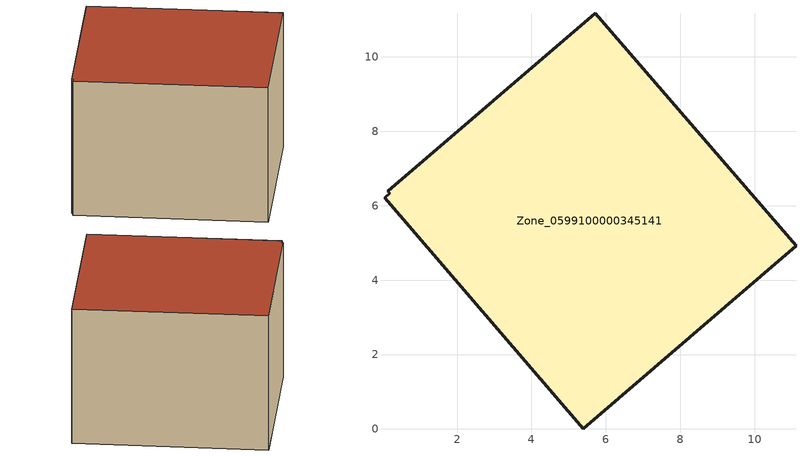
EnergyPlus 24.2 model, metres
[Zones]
Zone_0599100000345141
 floor ground (C_G): 0.19,6.34 0.14,6.39 5.72,11.18 11.11,4.92 5.39,0 0.05,6.21 z0
 wall outside (C_F): 5.39,0 11.11,4.92 5.72,11.18 0.14,6.39 0.19,6.34 0.05,6.21 5.39,0 z0:6.17
 roof outside (C_R): 0.19,6.34 0.05,6.21 5.39,0 11.11,4.92 5.72,11.18 0.14,6.39 z6.17
[BUILDING]
Pand.0599100000345141: North Axis=0; Terrain=City; Loads Convergence Tolerance Value=0.04; Temperature Convergence Tolerance Value=0.4; Solar Distribution=FullExterior; Maximum Number of Warmup Days=25; Minimum Number of Warmup Days=1
[Site:Location]
Rotterdam.The.Hague.AP_ZH_NLD Design_Conditions: Latitude=51.96; Longitude=4.45; Time Zone=1; Elevation=-4.5
[SITE:GROUNDTEMPERATURE:BUILDINGSURFACE]
18, 18, 18, 18, 18, 18, 18, 18, 18, 18, 18, 18
[MATERIAL] Thermal Absorptance=0.9; Solar Absorptance=0.7; Visible Absorptance=0.7
Name | Roughness | Thickness | Conductivity | Density | Specific Heat
G.TI.1992-2005 | MediumSmooth | 0.15 | 0.06 | 540 | 1210
F.TI.1992-2005 | Rough | 0.3 | 0.12 | 1920 | 840
R.TI.1992-2005 | MediumRough | 0.2 | 0.08 | 1500 | 1000
[CONSTRUCTION]
C_G: G.TI.1992-2005
C_F: F.TI.1992-2005
C_R: R.TI.1992-2005
[ZONE]
Zone_0599100000345141: Type=1; Multiplier=1; Ceiling Height=Autocalculate; Volume=Autocalculate; Floor Area=autocalculate; Part of Total Floor Area=Yes
[ZONEINFILTRATION:DESIGNFLOWRATE]
Infil_Zone_0599100000345141: Zone or ZoneList or Space or SpaceList=Zone_0599100000345141; Schedule=AlwaysOn; Design Flow Rate Calculation Method=Flow/Area; Flow Rate per Floor Area=0.0015; Constant Term Coefficient=1; Temperature Term Coefficient=0; Velocity Term Coefficient=0; Velocity Squared Term Coefficient=0
[HVACTEMPLATE:ZONE:IDEALLOADSAIRSYSTEM]
Zone_0599100000345141: Maximum Heating Supply Air Temperature=50; Minimum Cooling Supply Air Temperature=13; Maximum Heating Supply Air Humidity Ratio=0.0156; Minimum Cooling Supply Air Humidity Ratio=0.0077; Heating Limit=NoLimit; Cooling Limit=NoLimit; Dehumidification Control Type=ConstantSensibleHeatRatio; Cooling Sensible Heat Ratio=0.7; Dehumidification Setpoint=60; Humidification Control Type=None; Humidification Setpoint=30; Outdoor Air Method=None; Outdoor Air Flow Rate per Person=0.00944; Outdoor Air Flow Rate per Zone Floor Area=0; Outdoor Air Flow Rate per Zone=0; Demand Controlled Ventilation Type=None; Outdoor Air Economizer Type=NoEconomizer; Heat Recovery Type=None; Sensible Heat Recovery Effectiveness=0.7; Latent Heat Recovery Effectiveness=0.65
[ZONECONTROL:THERMOSTAT]
ThermostatControl_Zone_0599100000345141: Zone or ZoneList=Zone_0599100000345141; Control Type Schedule=DualSetpointControlType; Control 1=Thermostat_Zone_0599100000345141; Temperature Difference Between Cutout And Setpoint=0
[THERMOSTATSETPOINT:DUALSETPOINT]
Thermostat_Zone_0599100000345141: Heating Setpoint Temperature Schedule=HeatingSetpoint_Zone_0599100000345141; Cooling Setpoint Temperature Schedule=CoolingSetpoint_Zone_0599100000345141
[SCHEDULE:COMPACT]
HeatingSetpoint_Zone_0599100000345141: Through: 12/31, For: AllDays, Until: 24:00, 21
CoolingSetpoint_Zone_0599100000345141: Through: 12/31, For: AllDays, Until: 24:00, 24
DualSetpointControlType: Through: 12/31, For: AllDays, Until: 24:00, 4
AlwaysOn: Through: 12/31, For: AllDays, Until: 24:00, 1
